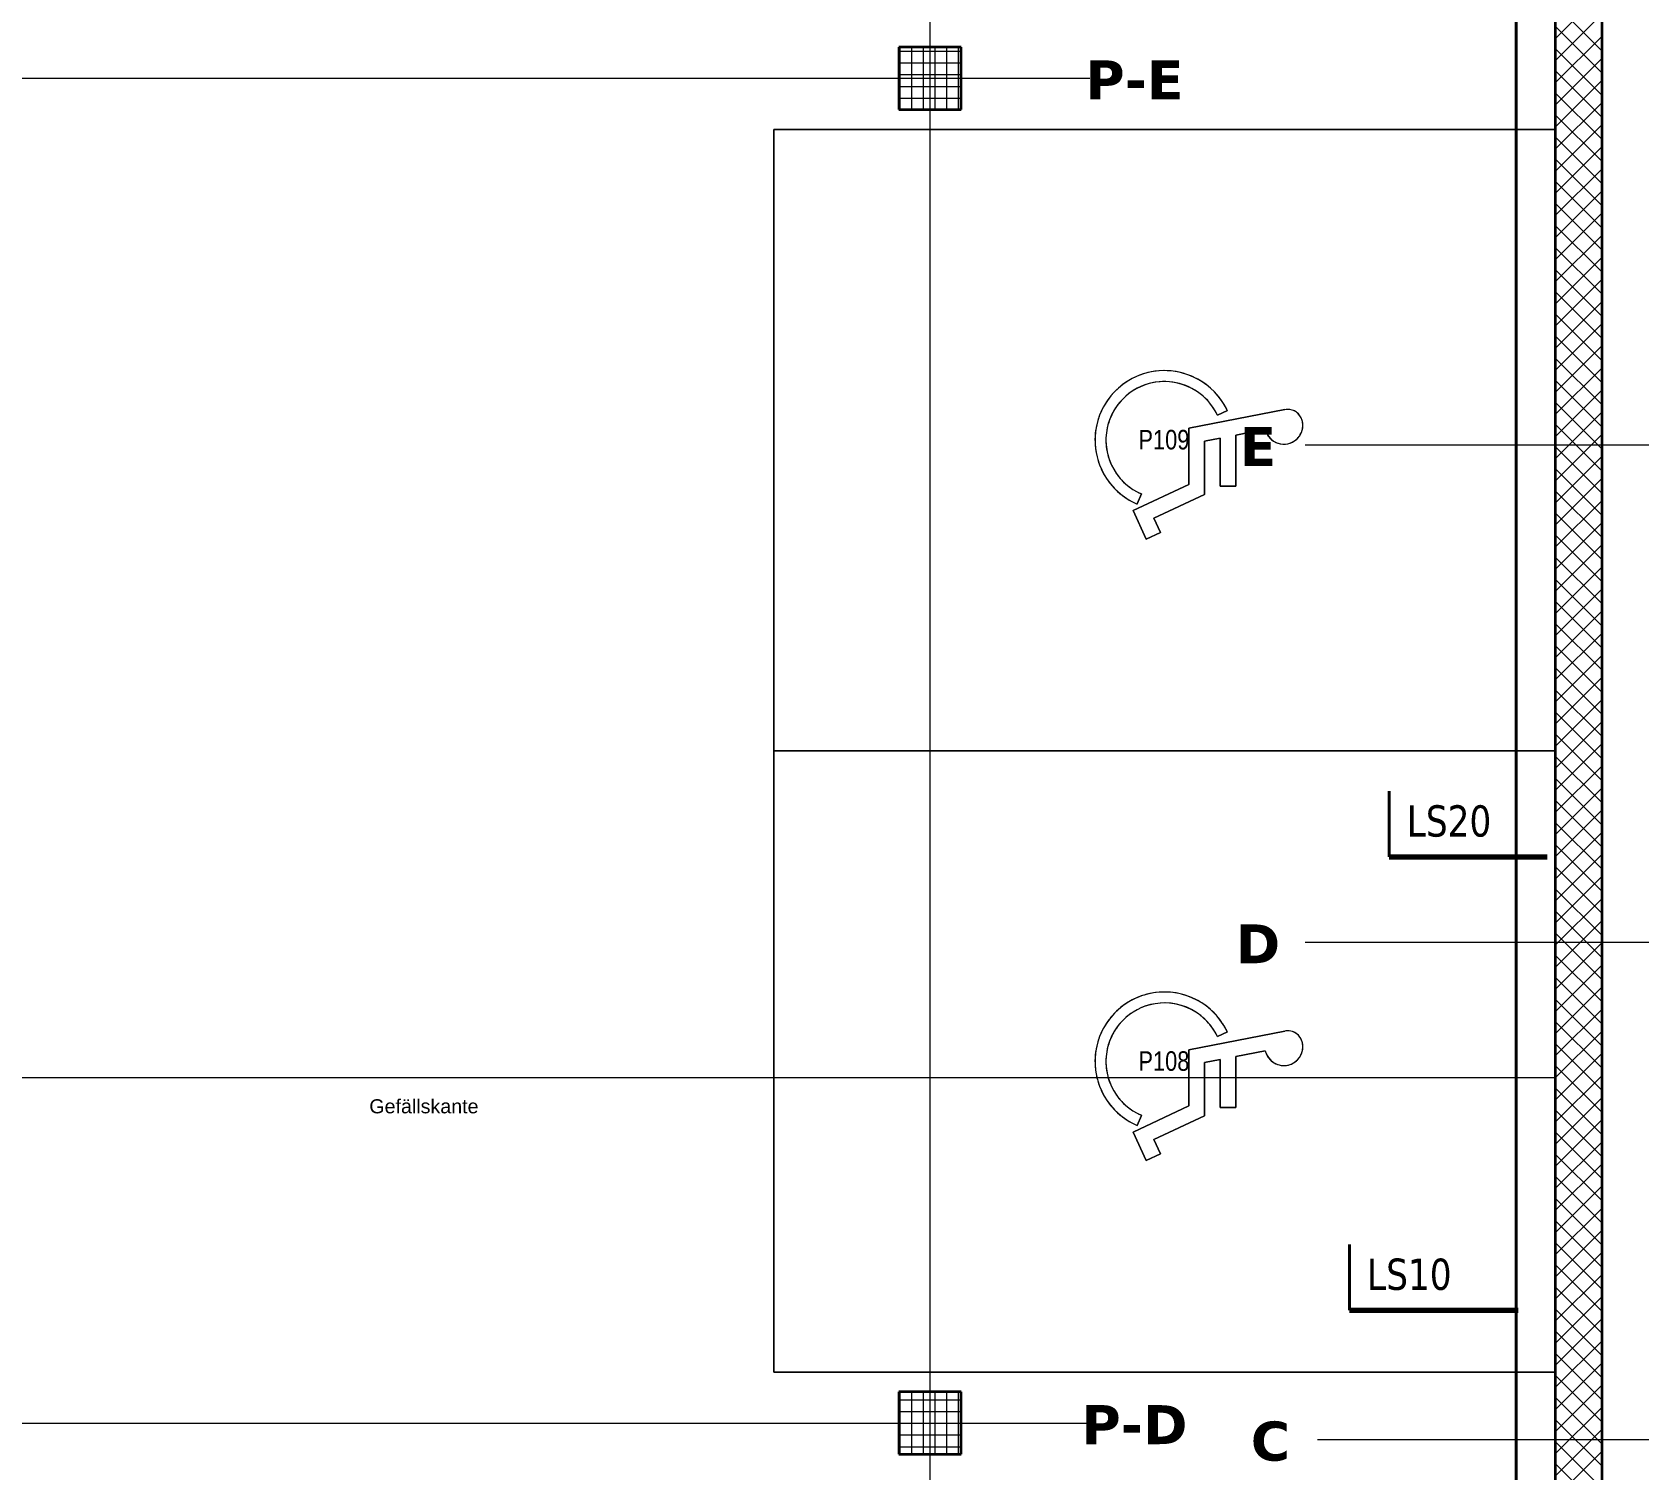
# Model space of a CAD drawing. Extents: x -1907 to 937, y -179 to 966.
# Drawn here: x -1107.2 to -901.5, y 339.3 to 523.2 of the extents above; entities that cross this region are included whole.
import ezdxf
from ezdxf.lldxf.tags import DXFTag

# ---------------------------------------------------------------- set-up
doc = ezdxf.new("R2010")
doc.units = 0
doc.layers.get('0').update_dxf_attribs({"lineweight": 13})
for name, color, linetype, lineweight, true_color in [('A-____-MATC-OTLN', 7, 'Strichpunkt - Mittel', 40, 0x0080ff), ('G-____-____-SYMB', 7, 'Strichpunkt - Weit', 5, 0x008080), ('S-GRID-____-IDEN', 7, 'Continuous', 9, 0x5555aa)]:
    doc.layers.add(name, color=color, linetype=linetype, lineweight=lineweight, true_color=true_color)
for name, color, linetype, lineweight in [('A-FLOR-____-OTLN', 7, 'Continuous', 9), ('A-WALL-____-MCUT', 7, 'Continuous', 35), ('A-WALL-____-PATT', 7, 'Continuous', 35), ('C-PRKG-____-IDEN', 7, 'Continuous', 5), ('C-PRKG-____-OTLN', 7, 'Continuous', 9), ('S-COLS-____-MCUT', 7, 'Continuous', 35), ('S-COLS-____-OTLN', 7, 'Continuous', 9), ('S-GRID-____-OTLN', 7, 'Continuous', 5), ('Text', 7, 'Continuous', 5)]:
    doc.layers.add(name, color=color, linetype=linetype, lineweight=lineweight)
doc.styles.get("Standard").update_dxf_attribs({"font": 'arial.ttf'})
tags = doc.linetypes.add('_Rasterlinie_', pattern=[0.375, 0.2, -0.05, 0.075, -0.05]).pattern_tags.tags
tags[10:11] = [DXFTag(74, 4), DXFTag(75, 0), DXFTag(340, '0'), DXFTag(46, 1.0), DXFTag(50, 0.0), DXFTag(44, 0.0), DXFTag(45, 0.0)]
tags[8:9] = [DXFTag(74, 4), DXFTag(75, 0), DXFTag(340, '0'), DXFTag(46, 1.0), DXFTag(50, 0.0), DXFTag(44, 0.0), DXFTag(45, 0.0)]
tags[6:7] = [DXFTag(74, 4), DXFTag(75, 0), DXFTag(340, '0'), DXFTag(46, 1.0), DXFTag(50, 0.0), DXFTag(44, 0.0), DXFTag(45, 0.0)]
tags[4:5] = [DXFTag(74, 4), DXFTag(75, 0), DXFTag(340, '0'), DXFTag(46, 1.0), DXFTag(50, 0.0), DXFTag(44, 0.0), DXFTag(45, 0.0)]
tags = doc.linetypes.add('_Schnittlinie_', pattern=[0.3, 0.15, -0.05, 0.05, -0.05]).pattern_tags.tags
tags[10:11] = [DXFTag(74, 4), DXFTag(75, 0), DXFTag(340, '0'), DXFTag(46, 1.0), DXFTag(50, 0.0), DXFTag(44, 0.0), DXFTag(45, 0.0)]
tags[8:9] = [DXFTag(74, 4), DXFTag(75, 0), DXFTag(340, '0'), DXFTag(46, 1.0), DXFTag(50, 0.0), DXFTag(44, 0.0), DXFTag(45, 0.0)]
tags[6:7] = [DXFTag(74, 4), DXFTag(75, 0), DXFTag(340, '0'), DXFTag(46, 1.0), DXFTag(50, 0.0), DXFTag(44, 0.0), DXFTag(45, 0.0)]
tags[4:5] = [DXFTag(74, 4), DXFTag(75, 0), DXFTag(340, '0'), DXFTag(46, 1.0), DXFTag(50, 0.0), DXFTag(44, 0.0), DXFTag(45, 0.0)]
tags = doc.linetypes.add('Strichpunkt - Mittel', pattern=[0.35, 0.15, -0.1, 0, -0.1]).pattern_tags.tags
tags[10:11] = [DXFTag(74, 4), DXFTag(75, 0), DXFTag(340, '0'), DXFTag(46, 1.0), DXFTag(50, 0.0), DXFTag(44, 0.0), DXFTag(45, 0.0)]
tags[8:9] = [DXFTag(74, 4), DXFTag(75, 0), DXFTag(340, '0'), DXFTag(46, 1.0), DXFTag(50, 0.0), DXFTag(44, 0.0), DXFTag(45, 0.0)]
tags[6:7] = [DXFTag(74, 4), DXFTag(75, 0), DXFTag(340, '0'), DXFTag(46, 1.0), DXFTag(50, 0.0), DXFTag(44, 0.0), DXFTag(45, 0.0)]
tags[4:5] = [DXFTag(74, 4), DXFTag(75, 0), DXFTag(340, '0'), DXFTag(46, 1.0), DXFTag(50, 0.0), DXFTag(44, 0.0), DXFTag(45, 0.0)]
tags = doc.linetypes.add('Strichpunkt - Weit', pattern=[0.5, 0.2, -0.15, 0, -0.15]).pattern_tags.tags
tags[10:11] = [DXFTag(74, 4), DXFTag(75, 0), DXFTag(340, '0'), DXFTag(46, 1.0), DXFTag(50, 0.0), DXFTag(44, 0.0), DXFTag(45, 0.0)]
tags[8:9] = [DXFTag(74, 4), DXFTag(75, 0), DXFTag(340, '0'), DXFTag(46, 1.0), DXFTag(50, 0.0), DXFTag(44, 0.0), DXFTag(45, 0.0)]
tags[6:7] = [DXFTag(74, 4), DXFTag(75, 0), DXFTag(340, '0'), DXFTag(46, 1.0), DXFTag(50, 0.0), DXFTag(44, 0.0), DXFTag(45, 0.0)]
tags[4:5] = [DXFTag(74, 4), DXFTag(75, 0), DXFTag(340, '0'), DXFTag(46, 1.0), DXFTag(50, 0.0), DXFTag(44, 0.0), DXFTag(45, 0.0)]

# ---------------------------------------------------------------- blocks, each defined once
blk = doc.blocks.new('Referenz-A0UJ2810XE', base_point=(-1920.13, -159.41))
at = {"layer": 'A-____-MATC-OTLN', "color": 0, "linetype": 'Strichpunkt - Mittel', "ltscale": 0.4}
blk.add_line((-917.26, 950.47), (-917.26, -159.41), dxfattribs=at)
at = {"layer": 'A-FLOR-____-OTLN', "color": 0, "linetype": 'Continuous', "ltscale": 0.13}
blk.add_line((-912.26, 389.4), (-1812.26, 389.4), dxfattribs=at)
at = {"layer": 'A-WALL-____-MCUT', "color": 0, "linetype": 'Continuous', "ltscale": 0.35}
for p, q in [((-912.26, 599.15), (-912.26, 218.65)), ((-906.26, 224.65), (-906.26, 590.15))]:
    blk.add_line(p, q, dxfattribs=at)
at = {"layer": 'A-WALL-____-PATT', "color": 0, "linetype": 'Continuous', "lineweight": 9, "ltscale": 0.13}
for p, q in [((-912.26, 522.31), (-906.26, 528.31)), ((-906.26, 520.73), (-912.26, 526.73)), ((-912.26, 519.48), (-906.26, 525.48)), ((-906.26, 517.9), (-912.26, 523.9)), ((-912.26, 516.66), (-906.26, 522.66)), ((-906.26, 515.07), (-912.26, 521.07)), ((-912.26, 513.83), (-906.26, 519.83)), ((-906.26, 512.24), (-912.26, 518.24)), ((-912.26, 511), (-906.26, 517)), ((-906.26, 509.41), (-912.26, 515.41)), ((-912.26, 508.17), (-906.26, 514.17)), ((-906.26, 506.59), (-912.26, 512.59)), ((-912.26, 505.34), (-906.26, 511.34)), ((-906.26, 503.76), (-912.26, 509.76)), ((-912.26, 502.51), (-906.26, 508.51)), ((-906.26, 500.93), (-912.26, 506.93)), ((-912.26, 499.68), (-906.26, 505.68)), ((-906.26, 498.1), (-912.26, 504.1)), ((-912.26, 496.86), (-906.26, 502.86)), ((-906.26, 495.27), (-912.26, 501.27)), ((-912.26, 494.03), (-906.26, 500.03)), ((-906.26, 492.44), (-912.26, 498.44)), ((-912.26, 491.2), (-906.26, 497.2)), ((-906.26, 489.62), (-912.26, 495.62)), ((-912.26, 488.37), (-906.26, 494.37)), ((-906.26, 486.79), (-912.26, 492.79)), ((-912.26, 485.54), (-906.26, 491.54)), ((-906.26, 483.96), (-912.26, 489.96)), ((-912.26, 482.71), (-906.26, 488.71)), ((-906.26, 481.13), (-912.26, 487.13)), ((-912.26, 479.89), (-906.26, 485.89)), ((-906.26, 478.3), (-912.26, 484.3)), ((-912.26, 477.06), (-906.26, 483.06)), ((-906.26, 475.47), (-912.26, 481.47)), ((-912.26, 474.23), (-906.26, 480.23)), ((-906.26, 472.64), (-912.26, 478.64)), ((-912.26, 471.4), (-906.26, 477.4)), ((-906.26, 469.82), (-912.26, 475.82)), ((-912.26, 468.57), (-906.26, 474.57)), ((-906.26, 466.99), (-912.26, 472.99)), ((-912.26, 465.74), (-906.26, 471.74)), ((-906.26, 464.16), (-912.26, 470.16)), ((-912.26, 462.92), (-906.26, 468.92)), ((-906.26, 461.33), (-912.26, 467.33)), ((-912.26, 460.09), (-906.26, 466.09)), ((-906.26, 458.5), (-912.26, 464.5)), ((-912.26, 457.26), (-906.26, 463.26)), ((-906.26, 455.67), (-912.26, 461.67)), ((-912.26, 454.43), (-906.26, 460.43)), ((-906.26, 452.85), (-912.26, 458.85)), ((-912.26, 451.6), (-906.26, 457.6)), ((-906.26, 450.02), (-912.26, 456.02)), ((-912.26, 448.77), (-906.26, 454.77)), ((-906.26, 447.19), (-912.26, 453.19)), ((-912.26, 445.94), (-906.26, 451.94)), ((-906.26, 444.36), (-912.26, 450.36)), ((-912.26, 443.12), (-906.26, 449.12)), ((-906.26, 441.53), (-912.26, 447.53)), ((-912.26, 440.29), (-906.26, 446.29)), ((-906.26, 438.7), (-912.26, 444.7)), ((-912.26, 437.46), (-906.26, 443.46)), ((-906.26, 435.87), (-912.26, 441.87)), ((-912.26, 434.63), (-906.26, 440.63)), ((-906.26, 433.05), (-912.26, 439.05)), ((-912.26, 431.8), (-906.26, 437.8)), ((-906.26, 430.22), (-912.26, 436.22)), ((-912.26, 428.97), (-906.26, 434.97)), ((-906.26, 427.39), (-912.26, 433.39)), ((-912.26, 426.15), (-906.26, 432.15)), ((-906.26, 424.56), (-912.26, 430.56)), ((-912.26, 423.32), (-906.26, 429.32)), ((-906.26, 421.73), (-912.26, 427.73)), ((-912.26, 420.49), (-906.26, 426.49)), ((-906.26, 418.9), (-912.26, 424.9)), ((-912.26, 417.66), (-906.26, 423.66)), ((-906.26, 416.08), (-912.26, 422.08)), ((-912.26, 414.83), (-906.26, 420.83)), ((-906.26, 413.25), (-912.26, 419.25)), ((-912.26, 412), (-906.26, 418)), ((-906.26, 410.42), (-912.26, 416.42)), ((-912.26, 409.18), (-906.26, 415.18)), ((-906.26, 407.59), (-912.26, 413.59)), ((-912.26, 406.35), (-906.26, 412.35)), ((-906.26, 404.76), (-912.26, 410.76)), ((-912.26, 403.52), (-906.26, 409.52)), ((-906.26, 401.93), (-912.26, 407.93)), ((-912.26, 400.69), (-906.26, 406.69)), ((-906.26, 399.11), (-912.26, 405.11)), ((-912.26, 397.86), (-906.26, 403.86)), ((-906.26, 396.28), (-912.26, 402.28)), ((-912.26, 395.03), (-906.26, 401.03)), ((-906.26, 393.45), (-912.26, 399.45)), ((-912.26, 392.2), (-906.26, 398.2)), ((-906.26, 390.62), (-912.26, 396.62)), ((-912.26, 389.38), (-906.26, 395.38)), ((-906.26, 387.79), (-912.26, 393.79)), ((-912.26, 386.55), (-906.26, 392.55)), ((-906.26, 384.96), (-912.26, 390.96)), ((-912.26, 383.72), (-906.26, 389.72)), ((-906.26, 382.13), (-912.26, 388.13)), ((-912.26, 380.89), (-906.26, 386.89)), ((-906.26, 379.31), (-912.26, 385.31)), ((-912.26, 378.06), (-906.26, 384.06)), ((-906.26, 376.48), (-912.26, 382.48)), ((-912.26, 375.23), (-906.26, 381.23)), ((-906.26, 373.65), (-912.26, 379.65)), ((-912.26, 372.41), (-906.26, 378.41)), ((-906.26, 370.82), (-912.26, 376.82)), ((-912.26, 369.58), (-906.26, 375.58)), ((-906.26, 367.99), (-912.26, 373.99)), ((-912.26, 366.75), (-906.26, 372.75)), ((-906.26, 365.16), (-912.26, 371.16)), ((-912.26, 363.92), (-906.26, 369.92)), ((-906.26, 362.34), (-912.26, 368.34)), ((-912.26, 361.09), (-906.26, 367.09)), ((-906.26, 359.51), (-912.26, 365.51)), ((-912.26, 358.26), (-906.26, 364.26)), ((-906.26, 356.68), (-912.26, 362.68)), ((-912.26, 355.43), (-906.26, 361.43)), ((-906.26, 353.85), (-912.26, 359.85)), ((-912.26, 352.61), (-906.26, 358.61)), ((-906.26, 351.02), (-912.26, 357.02)), ((-912.26, 349.78), (-906.26, 355.78)), ((-906.26, 348.19), (-912.26, 354.19)), ((-912.26, 346.95), (-906.26, 352.95)), ((-906.26, 345.37), (-912.26, 351.37)), ((-912.26, 344.12), (-906.26, 350.12)), ((-906.26, 342.54), (-912.26, 348.54)), ((-912.26, 341.29), (-906.26, 347.29)), ((-906.26, 339.71), (-912.26, 345.71)), ((-912.26, 338.46), (-906.26, 344.46)), ((-906.26, 336.88), (-912.26, 342.88)), ((-912.26, 335.64), (-906.26, 341.64)), ((-906.26, 334.05), (-912.26, 340.05))]:
    blk.add_line(p, q, dxfattribs=at)
at = {"layer": 'C-PRKG-____-OTLN', "color": 0, "linetype": 'Continuous', "ltscale": 0.13}
for p, q in [((-1012.26, 431.23), (-1012.26, 510.71)), ((-912.26, 510.71), (-1012.26, 510.71)), ((-912.26, 510.71), (-1012.26, 510.71)), ((-1012.26, 510.71), (-1012.26, 431.23)), ((-1012.26, 431.23), (-1012.26, 510.71)), ((-1012.26, 510.71), (-912.26, 510.71)), ((-1012.26, 510.71), (-1012.26, 510.71)), ((-946.85, 474.87), (-959.12, 472.48)), ((-959.12, 472.48), (-946.85, 474.87)), ((-955.48, 474.16), (-954.21, 474.75)), ((-954.21, 474.75), (-955.48, 474.15)), ((-955.48, 474.15), (-955.48, 474.16)), ((-954.21, 474.75), (-954.21, 474.75)), ((-971.15, 470.97), (-971.15, 470.97)), ((-959.12, 472.48), (-959.12, 465.29)), ((-959.12, 465.29), (-959.12, 472.48)), ((-959.12, 472.48), (-959.12, 472.48)), ((-957.12, 470.84), (-955.12, 471.23)), ((-955.12, 471.22), (-957.12, 470.84)), ((-955.12, 471.23), (-955.12, 465.09)), ((-955.12, 471.22), (-955.12, 471.23)), ((-955.12, 465.09), (-955.12, 471.22)), ((-953.12, 471.61), (-949.36, 472.35)), ((-949.36, 472.35), (-953.12, 471.61)), ((-953.12, 465.09), (-953.12, 471.61)), ((-953.12, 471.61), (-953.12, 465.09)), ((-953.12, 471.61), (-953.12, 471.61)), ((-949.36, 472.35), (-949.36, 472.35)), ((-944.55, 472.88), (-944.55, 472.88)), ((-957.12, 464.01), (-957.12, 470.84)), ((-957.12, 470.84), (-957.12, 464.01)), ((-957.12, 470.84), (-957.12, 470.84)), ((-959.12, 465.29), (-966.28, 461.95)), ((-966.28, 461.95), (-959.12, 465.29)), ((-959.12, 465.29), (-959.12, 465.29)), ((-955.12, 465.09), (-953.12, 465.09)), ((-953.12, 465.09), (-955.12, 465.09)), ((-955.12, 465.09), (-955.12, 465.09)), ((-953.12, 465.09), (-953.12, 465.09)), ((-965.76, 462.8), (-965.21, 464.09)), ((-965.21, 464.09), (-965.76, 462.8)), ((-965.76, 462.8), (-965.76, 462.8)), ((-965.21, 464.09), (-965.21, 464.09)), ((-963.63, 460.98), (-957.12, 464.01)), ((-957.12, 464.01), (-963.63, 460.98)), ((-957.12, 464.01), (-957.12, 464.01)), ((-966.28, 461.95), (-964.59, 458.32)), ((-964.59, 458.32), (-966.28, 461.95)), ((-966.28, 461.95), (-966.28, 461.95)), ((-962.78, 459.17), (-963.63, 460.98)), ((-963.63, 460.98), (-962.78, 459.17)), ((-963.63, 460.98), (-963.63, 460.98)), ((-964.59, 458.32), (-962.78, 459.17)), ((-962.78, 459.17), (-964.59, 458.32)), ((-962.78, 459.17), (-962.78, 459.17)), ((-964.59, 458.32), (-964.59, 458.32)), ((-912.26, 431.23), (-1012.26, 431.23)), ((-1012.26, 431.23), (-912.26, 431.23)), ((-912.26, 431.23), (-1012.26, 431.23)), ((-1012.26, 431.23), (-1012.26, 431.23)), ((-1012.26, 389.4), (-1012.26, 431.23)), ((-912.26, 431.23), (-1012.26, 431.23)), ((-912.26, 431.23), (-1012.26, 431.23)), ((-1012.26, 431.23), (-1012.26, 351.75)), ((-1012.26, 389.4), (-1012.26, 431.23)), ((-1012.26, 431.23), (-912.26, 431.23)), ((-1012.26, 431.23), (-1012.26, 431.23)), ((-946.85, 395.39), (-959.12, 393)), ((-959.12, 393), (-946.85, 395.39)), ((-955.48, 394.67), (-954.21, 395.27)), ((-954.21, 395.27), (-955.48, 394.67)), ((-954.21, 395.27), (-954.21, 395.27)), ((-959.12, 393), (-959.12, 385.8)), ((-959.12, 389.4), (-959.12, 393)), ((-959.12, 393), (-959.12, 393)), ((-955.48, 394.67), (-955.48, 394.67)), ((-953.12, 392.13), (-949.36, 392.86)), ((-949.36, 392.86), (-953.12, 392.13)), ((-949.36, 392.86), (-949.36, 392.86)), ((-944.55, 393.4), (-944.55, 393.4)), ((-971.15, 391.49), (-971.15, 391.49)), ((-957.12, 391.35), (-955.12, 391.74)), ((-955.12, 391.74), (-957.12, 391.35)), ((-957.12, 384.53), (-957.12, 391.35)), ((-957.12, 391.35), (-957.12, 389.4)), ((-957.12, 391.35), (-957.12, 391.35)), ((-955.12, 391.74), (-955.12, 385.61)), ((-955.12, 389.4), (-955.12, 391.74)), ((-955.12, 391.74), (-955.12, 391.74)), ((-953.12, 385.61), (-953.12, 392.13)), ((-953.12, 392.13), (-953.12, 389.4)), ((-953.12, 392.13), (-953.12, 392.13)), ((-1012.26, 351.75), (-1012.26, 389.38)), ((-1012.26, 351.75), (-1012.26, 389.38)), ((-959.12, 385.8), (-959.12, 389.38)), ((-957.12, 389.38), (-957.12, 384.53)), ((-955.12, 385.61), (-955.12, 389.38)), ((-953.12, 389.38), (-953.12, 385.61)), ((-959.12, 385.8), (-966.28, 382.46)), ((-966.28, 382.46), (-959.12, 385.8)), ((-965.76, 383.32), (-965.21, 384.6)), ((-965.21, 384.6), (-965.76, 383.32)), ((-965.21, 384.6), (-965.21, 384.6)), ((-963.63, 381.5), (-957.12, 384.53)), ((-957.12, 384.53), (-963.63, 381.5)), ((-959.12, 385.8), (-959.12, 385.8)), ((-957.12, 384.53), (-957.12, 384.53)), ((-955.12, 385.61), (-953.12, 385.61)), ((-953.12, 385.61), (-955.12, 385.61)), ((-955.12, 385.61), (-955.12, 385.61)), ((-953.12, 385.61), (-953.12, 385.61)), ((-966.28, 382.46), (-964.59, 378.84)), ((-964.59, 378.84), (-966.28, 382.46)), ((-966.28, 382.46), (-966.28, 382.46)), ((-965.76, 383.32), (-965.76, 383.32)), ((-962.78, 379.69), (-963.63, 381.5)), ((-963.63, 381.5), (-962.78, 379.69)), ((-963.63, 381.5), (-963.63, 381.5)), ((-964.59, 378.84), (-962.78, 379.69)), ((-962.78, 379.68), (-964.59, 378.84)), ((-964.59, 378.84), (-964.59, 378.84)), ((-962.78, 379.68), (-962.78, 379.69)), ((-912.26, 351.75), (-1012.26, 351.75)), ((-1012.26, 351.75), (-912.26, 351.75)), ((-912.26, 351.75), (-1012.26, 351.75)), ((-1012.26, 351.75), (-1012.26, 351.75))]:
    blk.add_line(p, q, dxfattribs=at)
for centre, major_axis, start_param, end_param in [((-962.26, 470.97), (8.89, 0), 0.438952, 4.308344), ((-962.26, 470.97), (8.89, 0), 0.607246, 2.457702), ((-962.26, 470.97), (7.49, 0), 0.438952, 4.308344), ((-962.26, 470.97), (7.49, 0), 0.62328, 2.465701), ((-962.26, 470.97), (8.89, 0), 2.625999, 2.794184), ((-962.26, 470.97), (8.89, 0), 2.457765, 2.625944), ((-962.26, 470.97), (7.49, 0), 2.465776, 2.649968), ((-962.26, 470.97), (7.49, 0), 0.439015, 0.623209), ((-962.26, 470.97), (8.89, 0), 0.439005, 0.607186), ((-946.49, 472.98), (1.92, 0), 0.454039, 1.762783), ((-962.26, 470.97), (8.89, 0), 2.794234, 2.962421), ((-962.26, 470.97), (7.49, 0), 2.83429, 3.018491), ((-962.26, 470.97), (7.49, 0), 2.650033, 2.834231), ((-946.98, 472.88), (2.43, 0), 3.36464, 6.475172), ((-946.49, 472.98), (1.92, 0), 0.191986, 1.762783), ((-946.49, 472.98), (1.92, 0), 0.192209, 0.453786), ((-946.98, 472.88), (2.43, 0), 6.215961, 6.475172), ((-962.26, 470.97), (8.89, 0), 3.130703, 3.298937), ((-962.26, 470.97), (8.89, 0), 2.962468, 3.130657), ((-962.26, 470.97), (7.49, 0), 3.018546, 3.202749), ((-946.98, 472.88), (2.43, 0), 3.36464, 3.623673), ((-946.98, 472.88), (2.43, 0), 3.623851, 3.882858), ((-946.98, 472.88), (2.43, 0), 3.883062, 4.401484), ((-946.98, 472.88), (2.43, 0), 4.401484, 5.438328), ((-946.98, 472.88), (2.43, 0), 5.438549, 5.697539), ((-946.98, 472.88), (2.43, 0), 5.697725, 5.95675), ((-946.98, 472.88), (2.43, 0), 5.95692, 6.215961), ((-962.26, 470.97), (8.89, 0), 3.298937, 3.467125), ((-962.26, 470.97), (7.49, 0), 3.202803, 3.387005), ((-962.26, 470.97), (7.49, 0), 3.38706, 3.571259), ((-962.26, 470.97), (8.89, 0), 3.467172, 3.635356), ((-962.26, 470.97), (7.49, 0), 3.571317, 3.755511), ((-962.26, 470.97), (8.89, 0), 3.635406, 3.803586), ((-962.26, 470.97), (8.89, 0), 3.80364, 3.971813), ((-962.26, 470.97), (7.49, 0), 3.755573, 3.939759), ((-962.26, 470.97), (7.49, 0), 3.93983, 4.308344), ((-962.26, 470.97), (8.89, 0), 3.971875, 4.308344), ((-962.26, 391.49), (8.89, 0), 0.438952, 4.308344), ((-962.26, 391.49), (7.49, 0), 0.438952, 4.308344), ((-962.26, 391.49), (8.89, 0), 2.121296, 2.457702), ((-962.26, 391.49), (7.49, 0), 0.991722, 2.465701), ((-962.26, 391.49), (8.89, 0), 1.784827, 2.121296), ((-962.26, 391.49), (8.89, 0), 1.11189, 1.784827), ((-962.26, 391.49), (8.89, 0), 0.775421, 1.11189), ((-962.26, 391.49), (8.89, 0), 2.457765, 2.625944), ((-962.26, 391.49), (7.49, 0), 0.62328, 0.991722), ((-962.26, 391.49), (8.89, 0), 0.607246, 0.775421), ((-962.26, 391.49), (8.89, 0), 2.625999, 2.794184), ((-962.26, 391.49), (7.49, 0), 2.650033, 2.834231), ((-962.26, 391.49), (7.49, 0), 2.465776, 2.649968), ((-962.26, 391.49), (7.49, 0), 0.439015, 0.623209), ((-962.26, 391.49), (8.89, 0), 0.439005, 0.607186), ((-946.49, 393.5), (1.92, 0), 0.191986, 1.762783), ((-946.49, 393.5), (1.92, 0), 1.500983, 1.762783), ((-946.49, 393.5), (1.92, 0), 0.454039, 1.500983), ((-962.26, 391.49), (8.89, 0), 2.962468, 3.130657), ((-962.26, 391.49), (8.89, 0), 2.794234, 2.962421), ((-962.26, 391.49), (7.49, 0), 2.83429, 3.018491), ((-946.98, 393.4), (2.43, 0), 3.36464, 6.475172), ((-946.98, 393.4), (2.43, 0), 3.36464, 3.623673), ((-946.49, 393.5), (1.92, 0), 0.192209, 0.453786), ((-946.98, 393.4), (2.43, 0), 5.95692, 6.215961), ((-946.98, 393.4), (2.43, 0), 6.215961, 6.475172), ((-962.26, 391.49), (8.89, 0), 3.130703, 3.298937), ((-962.26, 391.49), (7.49, 0), 3.018546, 3.141593), ((-962.26, 391.49), (7.49, 0), 3.141593, 3.202749), ((-962.26, 391.49), (7.49, 0), 3.202803, 3.387005), ((-946.98, 393.4), (2.43, 0), 3.623851, 3.882858), ((-946.98, 393.4), (2.43, 0), 3.883062, 4.660695), ((-946.98, 393.4), (2.43, 0), 4.660695, 5.438328), ((-946.98, 393.4), (2.43, 0), 5.438549, 5.697539), ((-946.98, 393.4), (2.43, 0), 5.697725, 5.95675), ((-962.26, 391.49), (8.89, 0), 3.298937, 3.379614), ((-962.26, 391.49), (8.89, 0), 3.381657, 3.467125), ((-962.26, 391.49), (8.89, 0), 3.467172, 3.635356), ((-962.26, 391.49), (7.49, 0), 3.38706, 3.425099), ((-962.26, 391.49), (7.49, 0), 3.427595, 3.571259), ((-962.26, 391.49), (8.89, 0), 3.635406, 3.803586), ((-962.26, 391.49), (7.49, 0), 3.571317, 3.755511), ((-962.26, 391.49), (7.49, 0), 3.755573, 3.939759), ((-962.26, 391.49), (8.89, 0), 3.80364, 3.971813), ((-962.26, 391.49), (8.89, 0), 3.971875, 4.308344), ((-962.26, 391.49), (7.49, 0), 3.93983, 4.308344)]:
    blk.add_ellipse(centre, major_axis=major_axis, ratio=0.999794, start_param=start_param, end_param=end_param, dxfattribs=at)
at = {"layer": 'G-____-____-SYMB', "color": 0, "linetype": 'Continuous', "lineweight": 40, "ltscale": 0.4}
for p, q in [((-933.5, 426.08), (-933.5, 417.65)), ((-938.58, 368.09), (-938.58, 359.67))]:
    blk.add_line(p, q, dxfattribs=at)
at = {"layer": 'G-____-____-SYMB', "color": 0, "linetype": '_Schnittlinie_', "lineweight": 70, "ltscale": 0.7}
for p, q in [((-933.5, 417.65), (-913.28, 417.65)), ((-938.58, 359.67), (-916.99, 359.67))]:
    blk.add_line(p, q, dxfattribs=at)
at = {"layer": 'S-COLS-____-MCUT', "color": 0, "linetype": 'Continuous', "ltscale": 0.35}
for p, q in [((-988.26, 521.25), (-996.26, 521.25)), ((-996.26, 521.25), (-996.26, 513.25)), ((-988.26, 513.25), (-988.26, 521.25)), ((-996.26, 513.25), (-988.26, 513.25)), ((-988.26, 349.25), (-996.26, 349.25)), ((-996.26, 349.25), (-996.26, 341.25)), ((-988.26, 341.25), (-988.26, 349.25)), ((-996.26, 341.25), (-988.26, 341.25))]:
    blk.add_line(p, q, dxfattribs=at)
at = {"layer": 'S-COLS-____-OTLN', "color": 0, "linetype": 'Continuous', "ltscale": 0.13}
for p, q in [((-996.26, 520.72), (-988.26, 520.72)), ((-996.1, 513.25), (-996.1, 521.25)), ((-994.6, 513.25), (-994.6, 521.25)), ((-993.1, 513.25), (-993.1, 521.25)), ((-991.6, 513.25), (-991.6, 521.25)), ((-990.1, 513.25), (-990.1, 521.25)), ((-988.6, 513.25), (-988.6, 521.25)), ((-996.26, 519.22), (-988.26, 519.22)), ((-996.26, 517.72), (-988.26, 517.72)), ((-996.26, 516.22), (-988.26, 516.22)), ((-996.26, 514.72), (-988.26, 514.72)), ((-996.26, 348.22), (-988.26, 348.22)), ((-996.1, 341.25), (-996.1, 349.25)), ((-994.6, 341.25), (-994.6, 349.25)), ((-993.1, 341.25), (-993.1, 349.25)), ((-991.6, 341.25), (-991.6, 349.25)), ((-990.1, 341.25), (-990.1, 349.25)), ((-988.6, 341.25), (-988.6, 349.25)), ((-996.26, 346.72), (-988.26, 346.72)), ((-996.26, 345.22), (-988.26, 345.22)), ((-996.26, 343.72), (-988.26, 343.72)), ((-996.26, 342.22), (-988.26, 342.22))]:
    blk.add_line(p, q, dxfattribs=at)
at = {"layer": 'S-GRID-____-OTLN', "color": 0, "linetype": '_Rasterlinie_', "ltscale": 0.13}
for p, q in [((-992.26, 109.45), (-992.26, 950.47)), ((-1873.7, 517.25), (-971.83, 517.25)), ((-944.26, 470.35), (300.93, 470.35)), ((-944.26, 406.75), (300.93, 406.75)), ((-1873.7, 345.25), (-971.83, 345.25)), ((-942.69, 343.15), (300.93, 343.15))]:
    blk.add_line(p, q, dxfattribs=at)
at = {"layer": 'C-PRKG-____-IDEN', "color": 0, "linetype": 'Continuous', "ltscale": 0.13, "char_height": 2.5, "attachment_point": 1}
for s, insert in [('{\\W0.8;\\fArial;P109}', (-965.59, 472.28)), ('{\\W0.8;\\fArial;P108}', (-965.59, 392.8))]:
    blk.add_mtext(s, dxfattribs=dict(at, insert=insert))
at = {"layer": 'G-____-____-SYMB', "color": 0, "linetype": 'Continuous', "ltscale": 0.13, "char_height": 4, "attachment_point": 1}
for s, insert in [('{\\W0.8;\\fVerdana;LS20}', (-931.25, 424.26)), ('{\\W0.8;\\fVerdana;LS10}', (-936.33, 366.28))]:
    blk.add_mtext(s, dxfattribs=dict(at, insert=insert))
at = {"layer": 'S-GRID-____-IDEN', "color": 0, "linetype": 'Continuous', "lineweight": 5, "ltscale": 0.13, "char_height": 5, "attachment_point": 1}
for s, insert in [('{\\fVerdana|b1|i0;P-E}', (-972.38, 519.54)), ('{\\fVerdana|b1|i0;E}', (-952.64, 472.64)), ('{\\fVerdana|b1|i0;D}', (-953.14, 409.04)), ('{\\fVerdana|b1|i0;P-D}', (-972.88, 347.54)), ('{\\fVerdana|b1|i0;C}', (-951.21, 345.44))]:
    blk.add_mtext(s, dxfattribs=dict(at, insert=insert))
at = {"layer": 'Text', "color": 0, "linetype": 'Continuous', "ltscale": 0.13, "insert": (-1064.02, 386.66), "char_height": 1.8, "attachment_point": 1}
blk.add_mtext('{\\fArial;Gefällskante}', dxfattribs=at)

msp = doc.modelspace()

# ---------------------------------------------------------------- block references
at = {"color": 9, "lineweight": 25, "ltscale": 0.25, "true_color": 0xc0c0c0}
msp.add_blockref('Referenz-A0UJ2810XE', (-1920.13, -159.41), dxfattribs=at)

doc.saveas('drawing.dxf')
